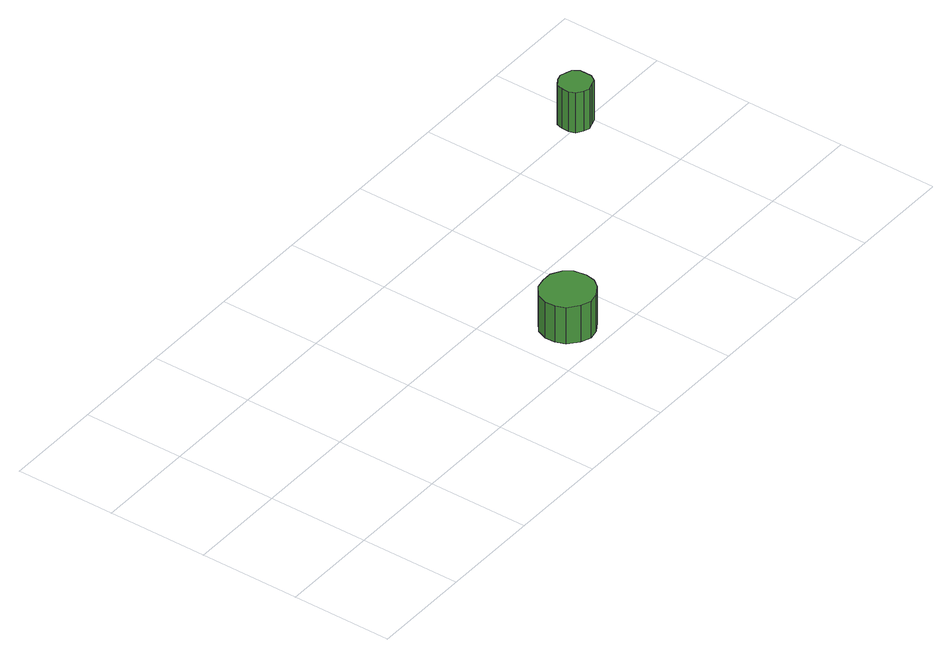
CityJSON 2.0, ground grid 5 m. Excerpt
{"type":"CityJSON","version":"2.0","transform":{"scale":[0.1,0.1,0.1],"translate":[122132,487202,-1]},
"CityObjects":{
"tree1":{"type":"SolitaryVegetationObject","attributes":{"function":"something"},"geometry":[{"type":"MultiSurface","lod":"1","boundaries":[[[0,1,2,3,4,5,6,7,8,9,10,11,12,13,14]],[[15,16,17,18,19,20,21,22,23,24,25,26,27,28,29]],[[0,29,28,1]],[[1,28,27,2]],[[2,27,26,3]],[[3,26,25,4]],[[4,25,24,5]],[[5,24,23,6]],[[6,23,22,7]],[[7,22,21,8]],[[8,21,20,9]],[[9,20,19,10]],[[10,19,18,11]],[[11,18,17,12]],[[12,17,16,13]],[[13,16,15,14]],[[14,15,29,0]]]}]},
"tree2":{"type":"SolitaryVegetationObject","attributes":{"function":"something"}},
"tree3":{"type":"SolitaryVegetationObject","attributes":{"function":"something"},"geometry":[{"type":"MultiSurface","lod":"1","boundaries":[[[30,31,32,33,34,35,36,37,38,39,40,41,42,43,44]],[[45,46,47,48,49,50,51,52,53,54,55,56,57,58,59]],[[30,59,58,31]],[[31,58,57,32]],[[32,57,56,33]],[[33,56,55,34]],[[34,55,54,35]],[[35,54,53,36]],[[36,53,52,37]],[[37,52,51,38]],[[38,51,50,39]],[[39,50,49,40]],[[40,49,48,41]],[[41,48,47,42]],[[42,47,46,43]],[[43,46,45,44]],[[44,45,59,30]]]}]}
},
"vertices":[
[189,19,28],[188,25,28],[185,29,28],[180,32,28],[175,32,28],[170,31,28],[165,27,28],[163,22,28],[163,17,28],[165,12,28],[170,8,28],[175,6,28],[180,7,28],[185,10,28],[188,14,28],[188,14,8],[185,10,8],[180,7,8],[175,6,8],[170,8,8],[165,12,8],[163,17,8],[163,22,8],[165,27,8],[170,31,8],[175,32,8],[180,32,8],[185,29,8],[188,25,8],[189,19,8],
[302,103,30],[302,106,30],[300,109,30],[297,110,30],[294,111,30],[291,110,30],[288,108,30],[287,105,30],[287,101,30],[288,98,30],[291,96,30],[294,95,30],[297,96,30],[300,97,30],[302,100,30],[302,100,8],[300,97,8],[297,96,8],[294,95,8],[291,96,8],[288,98,8],[287,101,8],[287,105,8],[288,108,8],[291,110,8],[294,111,8],[297,110,8],[300,109,8],[302,106,8],[302,103,8]
]}
